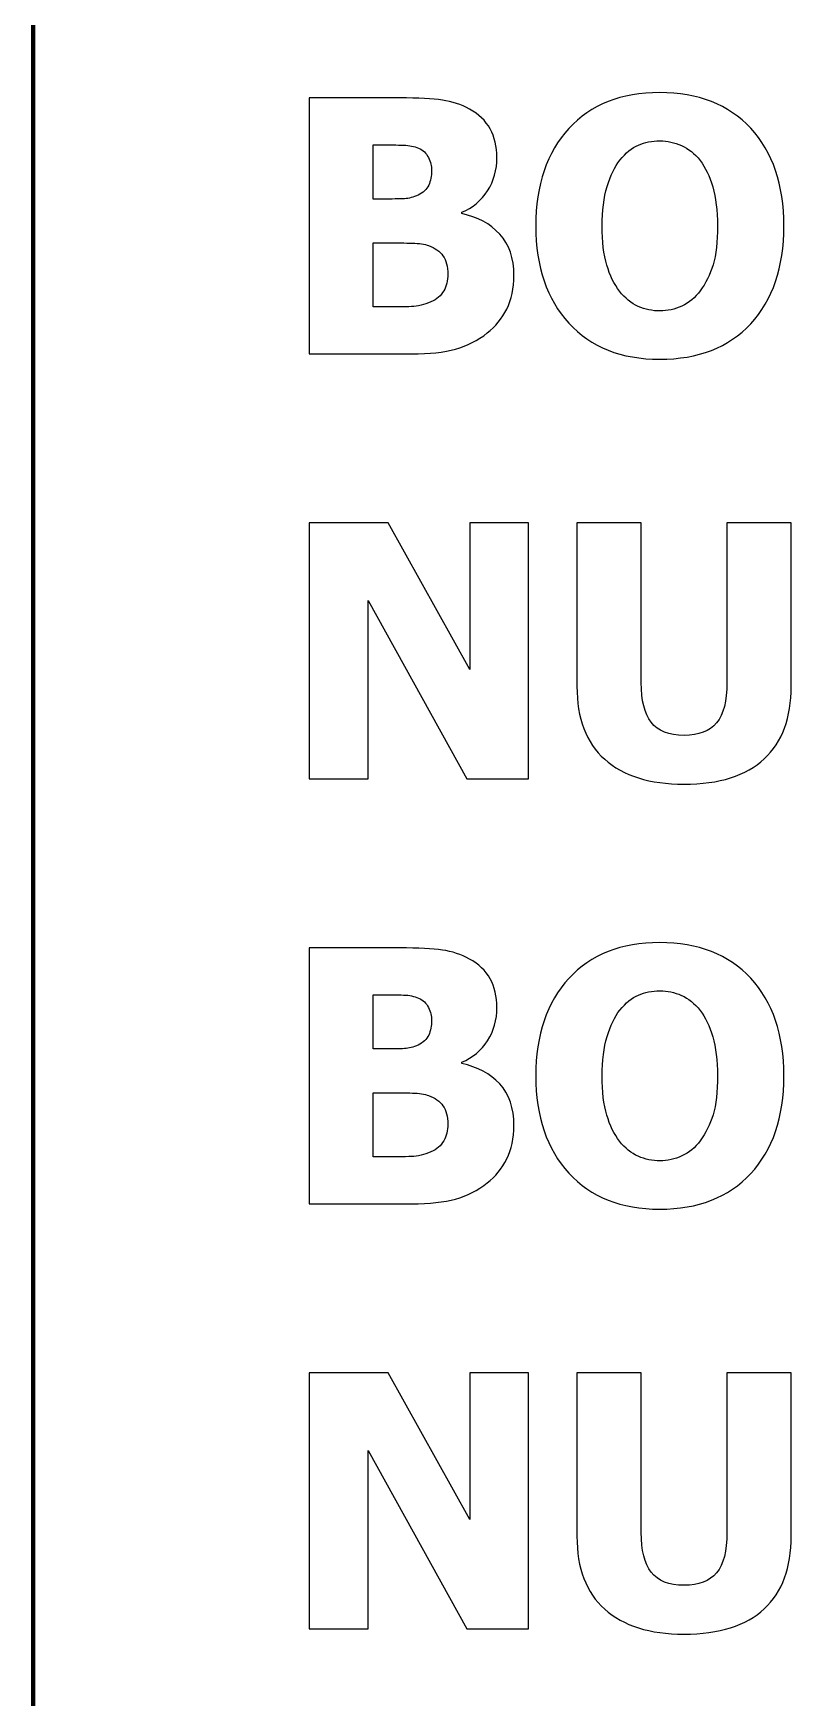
# Model space of a CAD drawing. Header units: centimetres. Extents: x -14.3 to 14.3, y -10 to 9.9.
# Drawn here: x -14.3 to -13.683, y -7.571 to -6.237 of the extents above; entities that cross this region are included whole.
import ezdxf

# ---------------------------------------------------------------- set-up
doc = ezdxf.new("R2010")
doc.units = ezdxf.units.CM
doc.header["$MEASUREMENT"] = 0
doc.layers.add('Layer 1', color=7, linetype='Continuous')

msp = doc.modelspace()

# ---------------------------------------------------------------- linework, layer by layer
at = {"layer": 'Layer 1', "color": 250, "lineweight": 70}
for points in [[(-14.3, -9), (-14.3, -9), (-14.3, 8.9), (-14.3, 8.9), (-14.3, 8.9), (-14.3, 9.45219), (-13.85219, 9.9), (-13.3, 9.9), (-13.3, 9.9), (-13.3, 9.9), (13.3, 9.9), (13.3, 9.9), (13.3, 9.9), (13.85219, 9.9), (14.3, 9.45219), (14.3, 8.9), (14.3, 8.9), (14.3, 8.9), (14.3, -9), (14.3, -9), (14.3, -9), (14.3, -9.55219), (13.85219, -10), (13.3, -10), (13.3, -10), (13.3, -10), (-13.3, -10), (-13.3, -10), (-13.3, -10), (-13.85219, -10), (-14.3, -9.55219), (-14.3, -9)], [(-4.3, -10), (-4.3, -10), (-4.3, -6), (-4.3, -6), (-4.3, -6), (-4.3, -5.44781), (-4.74781, -5), (-5.3, -5), (-5.3, -5), (-5.3, -5), (-14.3, -5), (-14.3, -5), (-14.3, -5), (-14.3, -5), (-14.3, -6), (-14.3, -6), (-14.3, -6), (-14.3, -6), (-14.3, -9), (-14.3, -9), (-14.3, -9), (-14.3, -9.55219), (-13.85219, -10), (-13.3, -10), (-13.3, -10), (-13.3, -10), (-5.3, -10), (-5.3, -10), (-5.3, -10), (-5.3, -10), (-4.3, -10), (-4.3, -10)]]:
    msp.add_open_spline(points, degree=3, knots=[0, 0, 0, 0, 0.125, 0.125, 0.125, 0.125, 0.25, 0.25, 0.25, 0.25, 0.375, 0.375, 0.375, 0.375, 0.5, 0.5, 0.5, 0.5, 0.625, 0.625, 0.625, 0.625, 0.75, 0.75, 0.75, 0.75, 0.875, 0.875, 0.875, 0.875, 1, 1, 1, 1], dxfattribs=at)
at = {"layer": 'Layer 1', "color": 250}
for points, knots in [([(-13.91468, -6.43129), (-13.91468, -6.4415), (-13.9166, -6.45048), (-13.92046, -6.45819), (-13.92046, -6.45819), (-13.92432, -6.46591), (-13.92949, -6.47226), (-13.93603, -6.47734), (-13.93603, -6.47734), (-13.94374, -6.48341), (-13.95221, -6.48769), (-13.96148, -6.49027), (-13.96148, -6.49027), (-13.9707, -6.49286), (-13.98241, -6.49413), (-13.99666, -6.49413), (-13.99666, -6.49413), (-13.99666, -6.49413), (-14.07879, -6.49413), (-14.07879, -6.49413), (-14.07879, -6.49413), (-14.07879, -6.49413), (-14.07879, -6.28896), (-14.07879, -6.28896), (-14.07879, -6.28896), (-14.07879, -6.28896), (-14.0063, -6.28896), (-14.0063, -6.28896), (-14.0063, -6.28896), (-13.99125, -6.28896), (-13.97982, -6.28952), (-13.97206, -6.2907), (-13.97206, -6.2907), (-13.9643, -6.29183), (-13.95701, -6.29422), (-13.95024, -6.29789), (-13.95024, -6.29789), (-13.9429, -6.30184), (-13.93739, -6.30716), (-13.93377, -6.31374), (-13.93377, -6.31374), (-13.93015, -6.32038), (-13.92832, -6.328), (-13.92832, -6.33665), (-13.92832, -6.33665), (-13.92832, -6.34667), (-13.93081, -6.35556), (-13.93584, -6.36337), (-13.93584, -6.36337), (-13.94083, -6.37118), (-13.94774, -6.37691), (-13.95654, -6.38063), (-13.95654, -6.38063), (-13.95654, -6.38063), (-13.95654, -6.38171), (-13.95654, -6.38171), (-13.95654, -6.38171), (-13.94389, -6.38439), (-13.93373, -6.3898), (-13.92611, -6.39803), (-13.92611, -6.39803), (-13.91849, -6.40627), (-13.91468, -6.41737), (-13.91468, -6.43129)], [0, 0, 0, 0, 0.0625, 0.0625, 0.0625, 0.0625, 0.125, 0.125, 0.125, 0.125, 0.1875, 0.1875, 0.1875, 0.1875, 0.25, 0.25, 0.25, 0.25, 0.3125, 0.3125, 0.3125, 0.3125, 0.375, 0.375, 0.375, 0.375, 0.4375, 0.4375, 0.4375, 0.4375, 0.5, 0.5, 0.5, 0.5, 0.5625, 0.5625, 0.5625, 0.5625, 0.625, 0.625, 0.625, 0.625, 0.6875, 0.6875, 0.6875, 0.6875, 0.75, 0.75, 0.75, 0.75, 0.8125, 0.8125, 0.8125, 0.8125, 0.875, 0.875, 0.875, 0.875, 0.9375, 0.9375, 0.9375, 0.9375, 1, 1, 1, 1]), ([(-13.69831, -6.39159), (-13.69831, -6.4248), (-13.70715, -6.45086), (-13.72489, -6.46991), (-13.72489, -6.46991), (-13.74262, -6.48891), (-13.76694, -6.49841), (-13.79779, -6.49841), (-13.79779, -6.49841), (-13.82879, -6.49841), (-13.85306, -6.48877), (-13.8707, -6.46953), (-13.8707, -6.46953), (-13.88834, -6.45029), (-13.89718, -6.42433), (-13.89718, -6.39159), (-13.89718, -6.39159), (-13.89718, -6.35862), (-13.88834, -6.33256), (-13.8707, -6.31342), (-13.8707, -6.31342), (-13.85306, -6.29427), (-13.82879, -6.28468), (-13.79779, -6.28468), (-13.79779, -6.28468), (-13.76694, -6.28468), (-13.74262, -6.29422), (-13.72489, -6.31327), (-13.72489, -6.31327), (-13.70715, -6.33232), (-13.69831, -6.35843), (-13.69831, -6.39159)], [0, 0, 0, 0, 0.125, 0.125, 0.125, 0.125, 0.25, 0.25, 0.25, 0.25, 0.375, 0.375, 0.375, 0.375, 0.5, 0.5, 0.5, 0.5, 0.625, 0.625, 0.625, 0.625, 0.75, 0.75, 0.75, 0.75, 0.875, 0.875, 0.875, 0.875, 1, 1, 1, 1]), ([(-13.75151, -6.3915), (-13.75151, -6.37927), (-13.75278, -6.36882), (-13.75532, -6.36026), (-13.75532, -6.36026), (-13.75781, -6.35166), (-13.7612, -6.3446), (-13.76543, -6.3391), (-13.76543, -6.3391), (-13.76985, -6.3335), (-13.77484, -6.32945), (-13.78039, -6.32706), (-13.78039, -6.32706), (-13.78594, -6.32461), (-13.79172, -6.32339), (-13.7977, -6.32339), (-13.7977, -6.32339), (-13.804, -6.32339), (-13.80974, -6.32452), (-13.81491, -6.32677), (-13.81491, -6.32677), (-13.82004, -6.32903), (-13.82503, -6.33303), (-13.82978, -6.33881), (-13.82978, -6.33881), (-13.83401, -6.34413), (-13.83744, -6.35123), (-13.84003, -6.36003), (-13.84003, -6.36003), (-13.84267, -6.36887), (-13.84398, -6.37941), (-13.84398, -6.39159), (-13.84398, -6.39159), (-13.84398, -6.4042), (-13.84276, -6.41464), (-13.84027, -6.42296), (-13.84027, -6.42296), (-13.83777, -6.43129), (-13.83439, -6.43825), (-13.83006, -6.44385), (-13.83006, -6.44385), (-13.82564, -6.44954), (-13.82065, -6.45363), (-13.81505, -6.45603), (-13.81505, -6.45603), (-13.80946, -6.45848), (-13.80362, -6.4597), (-13.7977, -6.4597), (-13.7977, -6.4597), (-13.79163, -6.4597), (-13.78575, -6.45838), (-13.78001, -6.45575), (-13.78001, -6.45575), (-13.77432, -6.45316), (-13.76943, -6.44907), (-13.76529, -6.44357), (-13.76529, -6.44357), (-13.76087, -6.43759), (-13.75748, -6.43063), (-13.75508, -6.42268), (-13.75508, -6.42268), (-13.75268, -6.41473), (-13.75151, -6.40434), (-13.75151, -6.3915)], [0, 0, 0, 0, 0.0625, 0.0625, 0.0625, 0.0625, 0.125, 0.125, 0.125, 0.125, 0.1875, 0.1875, 0.1875, 0.1875, 0.25, 0.25, 0.25, 0.25, 0.3125, 0.3125, 0.3125, 0.3125, 0.375, 0.375, 0.375, 0.375, 0.4375, 0.4375, 0.4375, 0.4375, 0.5, 0.5, 0.5, 0.5, 0.5625, 0.5625, 0.5625, 0.5625, 0.625, 0.625, 0.625, 0.625, 0.6875, 0.6875, 0.6875, 0.6875, 0.75, 0.75, 0.75, 0.75, 0.8125, 0.8125, 0.8125, 0.8125, 0.875, 0.875, 0.875, 0.875, 0.9375, 0.9375, 0.9375, 0.9375, 1, 1, 1, 1]), ([(-13.98067, -6.347), (-13.98067, -6.34366), (-13.98151, -6.34027), (-13.98321, -6.33679), (-13.98321, -6.33679), (-13.9849, -6.33331), (-13.98754, -6.33077), (-13.99116, -6.32922), (-13.99116, -6.32922), (-13.99454, -6.32771), (-13.99854, -6.32691), (-14.0032, -6.32677), (-14.0032, -6.32677), (-14.00786, -6.32663), (-14.01477, -6.32659), (-14.02394, -6.32659), (-14.02394, -6.32659), (-14.02394, -6.32659), (-14.02752, -6.32659), (-14.02752, -6.32659), (-14.02752, -6.32659), (-14.02752, -6.32659), (-14.02752, -6.37), (-14.02752, -6.37), (-14.02752, -6.37), (-14.02752, -6.37), (-14.02103, -6.37), (-14.02103, -6.37), (-14.02103, -6.37), (-14.01223, -6.37), (-14.00602, -6.36991), (-14.00249, -6.36972), (-14.00249, -6.36972), (-13.99897, -6.36953), (-13.9953, -6.36859), (-13.99153, -6.36685), (-13.99153, -6.36685), (-13.98744, -6.36492), (-13.98457, -6.36224), (-13.98302, -6.35885), (-13.98302, -6.35885), (-13.98147, -6.35542), (-13.98067, -6.35147), (-13.98067, -6.347)], [0, 0, 0, 0, 0.0909091, 0.0909091, 0.0909091, 0.0909091, 0.1818182, 0.1818182, 0.1818182, 0.1818182, 0.2727273, 0.2727273, 0.2727273, 0.2727273, 0.3636364, 0.3636364, 0.3636364, 0.3636364, 0.4545455, 0.4545455, 0.4545455, 0.4545455, 0.5454545, 0.5454545, 0.5454545, 0.5454545, 0.6363636, 0.6363636, 0.6363636, 0.6363636, 0.7272727, 0.7272727, 0.7272727, 0.7272727, 0.8181818, 0.8181818, 0.8181818, 0.8181818, 0.9090909, 0.9090909, 0.9090909, 0.9090909, 1, 1, 1, 1]), ([(-13.96773, -6.43035), (-13.96773, -6.424), (-13.969, -6.41906), (-13.97159, -6.41548), (-13.97159, -6.41548), (-13.97418, -6.41186), (-13.97803, -6.40918), (-13.98316, -6.40735), (-13.98316, -6.40735), (-13.98627, -6.40612), (-13.99059, -6.40547), (-13.99605, -6.40532), (-13.99605, -6.40532), (-14.00151, -6.40518), (-14.00884, -6.40514), (-14.01802, -6.40514), (-14.01802, -6.40514), (-14.01802, -6.40514), (-14.02752, -6.40514), (-14.02752, -6.40514), (-14.02752, -6.40514), (-14.02752, -6.40514), (-14.02752, -6.4565), (-14.02752, -6.4565), (-14.02752, -6.4565), (-14.02752, -6.4565), (-14.02474, -6.4565), (-14.02474, -6.4565), (-14.02474, -6.4565), (-14.01134, -6.4565), (-14.00207, -6.45641), (-13.99694, -6.45622), (-13.99694, -6.45622), (-13.99182, -6.45603), (-13.98655, -6.45481), (-13.98123, -6.4525), (-13.98123, -6.4525), (-13.97653, -6.45048), (-13.97314, -6.44752), (-13.97098, -6.44361), (-13.97098, -6.44361), (-13.96881, -6.43971), (-13.96773, -6.43529), (-13.96773, -6.43035)], [0, 0, 0, 0, 0.0909091, 0.0909091, 0.0909091, 0.0909091, 0.1818182, 0.1818182, 0.1818182, 0.1818182, 0.2727273, 0.2727273, 0.2727273, 0.2727273, 0.3636364, 0.3636364, 0.3636364, 0.3636364, 0.4545455, 0.4545455, 0.4545455, 0.4545455, 0.5454545, 0.5454545, 0.5454545, 0.5454545, 0.6363636, 0.6363636, 0.6363636, 0.6363636, 0.7272727, 0.7272727, 0.7272727, 0.7272727, 0.8181818, 0.8181818, 0.8181818, 0.8181818, 0.9090909, 0.9090909, 0.9090909, 0.9090909, 1, 1, 1, 1]), ([(-13.90296, -6.83477), (-13.90296, -6.83477), (-13.95259, -6.83477), (-13.95259, -6.83477), (-13.95259, -6.83477), (-13.95259, -6.83477), (-14.03166, -6.69173), (-14.03166, -6.69173), (-14.03166, -6.69173), (-14.03166, -6.69173), (-14.03166, -6.83477), (-14.03166, -6.83477), (-14.03166, -6.83477), (-14.03166, -6.83477), (-14.07879, -6.83477), (-14.07879, -6.83477), (-14.07879, -6.83477), (-14.07879, -6.83477), (-14.07879, -6.6296), (-14.07879, -6.6296), (-14.07879, -6.6296), (-14.07879, -6.6296), (-14.01552, -6.6296), (-14.01552, -6.6296), (-14.01552, -6.6296), (-14.01552, -6.6296), (-13.95009, -6.74714), (-13.95009, -6.74714), (-13.95009, -6.74714), (-13.95009, -6.74714), (-13.95009, -6.6296), (-13.95009, -6.6296), (-13.95009, -6.6296), (-13.95009, -6.6296), (-13.90296, -6.6296), (-13.90296, -6.6296), (-13.90296, -6.6296), (-13.90296, -6.6296), (-13.90296, -6.83477), (-13.90296, -6.83477)], [0, 0, 0, 0, 0.1, 0.1, 0.1, 0.1, 0.2, 0.2, 0.2, 0.2, 0.3, 0.3, 0.3, 0.3, 0.4, 0.4, 0.4, 0.4, 0.5, 0.5, 0.5, 0.5, 0.6, 0.6, 0.6, 0.6, 0.7, 0.7, 0.7, 0.7, 0.8, 0.8, 0.8, 0.8, 0.9, 0.9, 0.9, 0.9, 1, 1, 1, 1]), ([(-13.77836, -6.83905), (-13.80593, -6.83905), (-13.82709, -6.83237), (-13.84196, -6.81906), (-13.84196, -6.81906), (-13.85677, -6.80575), (-13.86421, -6.78628), (-13.86421, -6.76064), (-13.86421, -6.76064), (-13.86421, -6.76064), (-13.86421, -6.6296), (-13.86421, -6.6296), (-13.86421, -6.6296), (-13.86421, -6.6296), (-13.81265, -6.6296), (-13.81265, -6.6296), (-13.81265, -6.6296), (-13.81265, -6.6296), (-13.81265, -6.75763), (-13.81265, -6.75763), (-13.81265, -6.75763), (-13.81265, -6.77183), (-13.80997, -6.78247), (-13.80461, -6.78943), (-13.80461, -6.78943), (-13.79925, -6.79644), (-13.7905, -6.79992), (-13.77836, -6.79992), (-13.77836, -6.79992), (-13.76651, -6.79992), (-13.75781, -6.79658), (-13.75226, -6.78985), (-13.75226, -6.78985), (-13.74671, -6.78317), (-13.74393, -6.7724), (-13.74393, -6.75763), (-13.74393, -6.75763), (-13.74393, -6.75763), (-13.74393, -6.6296), (-13.74393, -6.6296), (-13.74393, -6.6296), (-13.74393, -6.6296), (-13.69238, -6.6296), (-13.69238, -6.6296), (-13.69238, -6.6296), (-13.69238, -6.6296), (-13.69238, -6.7605), (-13.69238, -6.7605), (-13.69238, -6.7605), (-13.69238, -6.78576), (-13.69962, -6.80518), (-13.71406, -6.81873), (-13.71406, -6.81873), (-13.72855, -6.83228), (-13.74995, -6.83905), (-13.77836, -6.83905)], [0, 0, 0, 0, 0.0714286, 0.0714286, 0.0714286, 0.0714286, 0.1428571, 0.1428571, 0.1428571, 0.1428571, 0.2142857, 0.2142857, 0.2142857, 0.2142857, 0.2857143, 0.2857143, 0.2857143, 0.2857143, 0.3571429, 0.3571429, 0.3571429, 0.3571429, 0.4285714, 0.4285714, 0.4285714, 0.4285714, 0.5, 0.5, 0.5, 0.5, 0.5714286, 0.5714286, 0.5714286, 0.5714286, 0.6428571, 0.6428571, 0.6428571, 0.6428571, 0.7142857, 0.7142857, 0.7142857, 0.7142857, 0.7857143, 0.7857143, 0.7857143, 0.7857143, 0.8571429, 0.8571429, 0.8571429, 0.8571429, 0.9285714, 0.9285714, 0.9285714, 0.9285714, 1, 1, 1, 1]), ([(-13.91468, -7.11257), (-13.91468, -7.12278), (-13.9166, -7.13176), (-13.92046, -7.13947), (-13.92046, -7.13947), (-13.92432, -7.14719), (-13.92949, -7.15354), (-13.93603, -7.15862), (-13.93603, -7.15862), (-13.94374, -7.16469), (-13.95221, -7.16897), (-13.96148, -7.17155), (-13.96148, -7.17155), (-13.9707, -7.17414), (-13.98241, -7.17541), (-13.99666, -7.17541), (-13.99666, -7.17541), (-13.99666, -7.17541), (-14.07879, -7.17541), (-14.07879, -7.17541), (-14.07879, -7.17541), (-14.07879, -7.17541), (-14.07879, -6.97024), (-14.07879, -6.97024), (-14.07879, -6.97024), (-14.07879, -6.97024), (-14.0063, -6.97024), (-14.0063, -6.97024), (-14.0063, -6.97024), (-13.99125, -6.97024), (-13.97982, -6.9708), (-13.97206, -6.97198), (-13.97206, -6.97198), (-13.9643, -6.97311), (-13.95701, -6.9755), (-13.95024, -6.97917), (-13.95024, -6.97917), (-13.9429, -6.98312), (-13.93739, -6.98844), (-13.93377, -6.99502), (-13.93377, -6.99502), (-13.93015, -7.00166), (-13.92832, -7.00928), (-13.92832, -7.01793), (-13.92832, -7.01793), (-13.92832, -7.02795), (-13.93081, -7.03684), (-13.93584, -7.04465), (-13.93584, -7.04465), (-13.94083, -7.05246), (-13.94774, -7.05819), (-13.95654, -7.06191), (-13.95654, -7.06191), (-13.95654, -7.06191), (-13.95654, -7.06299), (-13.95654, -7.06299), (-13.95654, -7.06299), (-13.94389, -7.06567), (-13.93373, -7.07108), (-13.92611, -7.07931), (-13.92611, -7.07931), (-13.91849, -7.08755), (-13.91468, -7.09865), (-13.91468, -7.11257)], [0, 0, 0, 0, 0.0625, 0.0625, 0.0625, 0.0625, 0.125, 0.125, 0.125, 0.125, 0.1875, 0.1875, 0.1875, 0.1875, 0.25, 0.25, 0.25, 0.25, 0.3125, 0.3125, 0.3125, 0.3125, 0.375, 0.375, 0.375, 0.375, 0.4375, 0.4375, 0.4375, 0.4375, 0.5, 0.5, 0.5, 0.5, 0.5625, 0.5625, 0.5625, 0.5625, 0.625, 0.625, 0.625, 0.625, 0.6875, 0.6875, 0.6875, 0.6875, 0.75, 0.75, 0.75, 0.75, 0.8125, 0.8125, 0.8125, 0.8125, 0.875, 0.875, 0.875, 0.875, 0.9375, 0.9375, 0.9375, 0.9375, 1, 1, 1, 1]), ([(-13.69831, -7.07287), (-13.69831, -7.10608), (-13.70715, -7.13214), (-13.72489, -7.15119), (-13.72489, -7.15119), (-13.74262, -7.17019), (-13.76694, -7.17969), (-13.79779, -7.17969), (-13.79779, -7.17969), (-13.82879, -7.17969), (-13.85306, -7.17005), (-13.8707, -7.15081), (-13.8707, -7.15081), (-13.88834, -7.13157), (-13.89718, -7.10561), (-13.89718, -7.07287), (-13.89718, -7.07287), (-13.89718, -7.0399), (-13.88834, -7.01384), (-13.8707, -6.9947), (-13.8707, -6.9947), (-13.85306, -6.97555), (-13.82879, -6.96596), (-13.79779, -6.96596), (-13.79779, -6.96596), (-13.76694, -6.96596), (-13.74262, -6.9755), (-13.72489, -6.99455), (-13.72489, -6.99455), (-13.70715, -7.0136), (-13.69831, -7.03971), (-13.69831, -7.07287)], [0, 0, 0, 0, 0.125, 0.125, 0.125, 0.125, 0.25, 0.25, 0.25, 0.25, 0.375, 0.375, 0.375, 0.375, 0.5, 0.5, 0.5, 0.5, 0.625, 0.625, 0.625, 0.625, 0.75, 0.75, 0.75, 0.75, 0.875, 0.875, 0.875, 0.875, 1, 1, 1, 1]), ([(-13.98067, -7.02828), (-13.98067, -7.02494), (-13.98151, -7.02155), (-13.98321, -7.01807), (-13.98321, -7.01807), (-13.9849, -7.01459), (-13.98754, -7.01205), (-13.99116, -7.0105), (-13.99116, -7.0105), (-13.99454, -7.00899), (-13.99854, -7.00819), (-14.0032, -7.00805), (-14.0032, -7.00805), (-14.00786, -7.00791), (-14.01477, -7.00787), (-14.02394, -7.00787), (-14.02394, -7.00787), (-14.02394, -7.00787), (-14.02752, -7.00787), (-14.02752, -7.00787), (-14.02752, -7.00787), (-14.02752, -7.00787), (-14.02752, -7.05128), (-14.02752, -7.05128), (-14.02752, -7.05128), (-14.02752, -7.05128), (-14.02103, -7.05128), (-14.02103, -7.05128), (-14.02103, -7.05128), (-14.01223, -7.05128), (-14.00602, -7.05119), (-14.00249, -7.051), (-14.00249, -7.051), (-13.99897, -7.05081), (-13.9953, -7.04987), (-13.99153, -7.04813), (-13.99153, -7.04813), (-13.98744, -7.0462), (-13.98457, -7.04352), (-13.98302, -7.04013), (-13.98302, -7.04013), (-13.98147, -7.0367), (-13.98067, -7.03275), (-13.98067, -7.02828)], [0, 0, 0, 0, 0.0909091, 0.0909091, 0.0909091, 0.0909091, 0.1818182, 0.1818182, 0.1818182, 0.1818182, 0.2727273, 0.2727273, 0.2727273, 0.2727273, 0.3636364, 0.3636364, 0.3636364, 0.3636364, 0.4545455, 0.4545455, 0.4545455, 0.4545455, 0.5454545, 0.5454545, 0.5454545, 0.5454545, 0.6363636, 0.6363636, 0.6363636, 0.6363636, 0.7272727, 0.7272727, 0.7272727, 0.7272727, 0.8181818, 0.8181818, 0.8181818, 0.8181818, 0.9090909, 0.9090909, 0.9090909, 0.9090909, 1, 1, 1, 1]), ([(-13.75151, -7.07278), (-13.75151, -7.06055), (-13.75278, -7.0501), (-13.75532, -7.04154), (-13.75532, -7.04154), (-13.75781, -7.03294), (-13.7612, -7.02588), (-13.76543, -7.02038), (-13.76543, -7.02038), (-13.76985, -7.01478), (-13.77484, -7.01073), (-13.78039, -7.00834), (-13.78039, -7.00834), (-13.78594, -7.00589), (-13.79172, -7.00467), (-13.7977, -7.00467), (-13.7977, -7.00467), (-13.804, -7.00467), (-13.80974, -7.0058), (-13.81491, -7.00805), (-13.81491, -7.00805), (-13.82004, -7.01031), (-13.82503, -7.01431), (-13.82978, -7.02009), (-13.82978, -7.02009), (-13.83401, -7.02541), (-13.83744, -7.03251), (-13.84003, -7.04131), (-13.84003, -7.04131), (-13.84267, -7.05015), (-13.84398, -7.06069), (-13.84398, -7.07287), (-13.84398, -7.07287), (-13.84398, -7.08548), (-13.84276, -7.09592), (-13.84027, -7.10424), (-13.84027, -7.10424), (-13.83777, -7.11257), (-13.83439, -7.11953), (-13.83006, -7.12513), (-13.83006, -7.12513), (-13.82564, -7.13082), (-13.82065, -7.13491), (-13.81505, -7.13731), (-13.81505, -7.13731), (-13.80946, -7.13976), (-13.80362, -7.14098), (-13.7977, -7.14098), (-13.7977, -7.14098), (-13.79163, -7.14098), (-13.78575, -7.13966), (-13.78001, -7.13703), (-13.78001, -7.13703), (-13.77432, -7.13444), (-13.76943, -7.13035), (-13.76529, -7.12485), (-13.76529, -7.12485), (-13.76087, -7.11887), (-13.75748, -7.11191), (-13.75508, -7.10396), (-13.75508, -7.10396), (-13.75268, -7.09601), (-13.75151, -7.08562), (-13.75151, -7.07278)], [0, 0, 0, 0, 0.0625, 0.0625, 0.0625, 0.0625, 0.125, 0.125, 0.125, 0.125, 0.1875, 0.1875, 0.1875, 0.1875, 0.25, 0.25, 0.25, 0.25, 0.3125, 0.3125, 0.3125, 0.3125, 0.375, 0.375, 0.375, 0.375, 0.4375, 0.4375, 0.4375, 0.4375, 0.5, 0.5, 0.5, 0.5, 0.5625, 0.5625, 0.5625, 0.5625, 0.625, 0.625, 0.625, 0.625, 0.6875, 0.6875, 0.6875, 0.6875, 0.75, 0.75, 0.75, 0.75, 0.8125, 0.8125, 0.8125, 0.8125, 0.875, 0.875, 0.875, 0.875, 0.9375, 0.9375, 0.9375, 0.9375, 1, 1, 1, 1]), ([(-13.96773, -7.11163), (-13.96773, -7.10528), (-13.969, -7.10034), (-13.97159, -7.09676), (-13.97159, -7.09676), (-13.97418, -7.09314), (-13.97803, -7.09046), (-13.98316, -7.08863), (-13.98316, -7.08863), (-13.98627, -7.0874), (-13.99059, -7.08675), (-13.99605, -7.0866), (-13.99605, -7.0866), (-14.00151, -7.08646), (-14.00884, -7.08642), (-14.01802, -7.08642), (-14.01802, -7.08642), (-14.01802, -7.08642), (-14.02752, -7.08642), (-14.02752, -7.08642), (-14.02752, -7.08642), (-14.02752, -7.08642), (-14.02752, -7.13778), (-14.02752, -7.13778), (-14.02752, -7.13778), (-14.02752, -7.13778), (-14.02474, -7.13778), (-14.02474, -7.13778), (-14.02474, -7.13778), (-14.01134, -7.13778), (-14.00207, -7.13769), (-13.99694, -7.1375), (-13.99694, -7.1375), (-13.99182, -7.13731), (-13.98655, -7.13609), (-13.98123, -7.13378), (-13.98123, -7.13378), (-13.97653, -7.13176), (-13.97314, -7.1288), (-13.97098, -7.12489), (-13.97098, -7.12489), (-13.96881, -7.12099), (-13.96773, -7.11657), (-13.96773, -7.11163)], [0, 0, 0, 0, 0.0909091, 0.0909091, 0.0909091, 0.0909091, 0.1818182, 0.1818182, 0.1818182, 0.1818182, 0.2727273, 0.2727273, 0.2727273, 0.2727273, 0.3636364, 0.3636364, 0.3636364, 0.3636364, 0.4545455, 0.4545455, 0.4545455, 0.4545455, 0.5454545, 0.5454545, 0.5454545, 0.5454545, 0.6363636, 0.6363636, 0.6363636, 0.6363636, 0.7272727, 0.7272727, 0.7272727, 0.7272727, 0.8181818, 0.8181818, 0.8181818, 0.8181818, 0.9090909, 0.9090909, 0.9090909, 0.9090909, 1, 1, 1, 1]), ([(-13.90296, -7.51605), (-13.90296, -7.51605), (-13.95259, -7.51605), (-13.95259, -7.51605), (-13.95259, -7.51605), (-13.95259, -7.51605), (-14.03166, -7.37301), (-14.03166, -7.37301), (-14.03166, -7.37301), (-14.03166, -7.37301), (-14.03166, -7.51605), (-14.03166, -7.51605), (-14.03166, -7.51605), (-14.03166, -7.51605), (-14.07879, -7.51605), (-14.07879, -7.51605), (-14.07879, -7.51605), (-14.07879, -7.51605), (-14.07879, -7.31088), (-14.07879, -7.31088), (-14.07879, -7.31088), (-14.07879, -7.31088), (-14.01552, -7.31088), (-14.01552, -7.31088), (-14.01552, -7.31088), (-14.01552, -7.31088), (-13.95009, -7.42842), (-13.95009, -7.42842), (-13.95009, -7.42842), (-13.95009, -7.42842), (-13.95009, -7.31088), (-13.95009, -7.31088), (-13.95009, -7.31088), (-13.95009, -7.31088), (-13.90296, -7.31088), (-13.90296, -7.31088), (-13.90296, -7.31088), (-13.90296, -7.31088), (-13.90296, -7.51605), (-13.90296, -7.51605)], [0, 0, 0, 0, 0.1, 0.1, 0.1, 0.1, 0.2, 0.2, 0.2, 0.2, 0.3, 0.3, 0.3, 0.3, 0.4, 0.4, 0.4, 0.4, 0.5, 0.5, 0.5, 0.5, 0.6, 0.6, 0.6, 0.6, 0.7, 0.7, 0.7, 0.7, 0.8, 0.8, 0.8, 0.8, 0.9, 0.9, 0.9, 0.9, 1, 1, 1, 1]), ([(-13.77836, -7.52033), (-13.80593, -7.52033), (-13.82709, -7.51365), (-13.84196, -7.50034), (-13.84196, -7.50034), (-13.85677, -7.48703), (-13.86421, -7.46756), (-13.86421, -7.44192), (-13.86421, -7.44192), (-13.86421, -7.44192), (-13.86421, -7.31088), (-13.86421, -7.31088), (-13.86421, -7.31088), (-13.86421, -7.31088), (-13.81265, -7.31088), (-13.81265, -7.31088), (-13.81265, -7.31088), (-13.81265, -7.31088), (-13.81265, -7.43891), (-13.81265, -7.43891), (-13.81265, -7.43891), (-13.81265, -7.45311), (-13.80997, -7.46375), (-13.80461, -7.47071), (-13.80461, -7.47071), (-13.79925, -7.47772), (-13.7905, -7.4812), (-13.77836, -7.4812), (-13.77836, -7.4812), (-13.76651, -7.4812), (-13.75781, -7.47786), (-13.75226, -7.47113), (-13.75226, -7.47113), (-13.74671, -7.46445), (-13.74393, -7.45368), (-13.74393, -7.43891), (-13.74393, -7.43891), (-13.74393, -7.43891), (-13.74393, -7.31088), (-13.74393, -7.31088), (-13.74393, -7.31088), (-13.74393, -7.31088), (-13.69238, -7.31088), (-13.69238, -7.31088), (-13.69238, -7.31088), (-13.69238, -7.31088), (-13.69238, -7.44178), (-13.69238, -7.44178), (-13.69238, -7.44178), (-13.69238, -7.46704), (-13.69962, -7.48646), (-13.71406, -7.50001), (-13.71406, -7.50001), (-13.72855, -7.51356), (-13.74995, -7.52033), (-13.77836, -7.52033)], [0, 0, 0, 0, 0.0714286, 0.0714286, 0.0714286, 0.0714286, 0.1428571, 0.1428571, 0.1428571, 0.1428571, 0.2142857, 0.2142857, 0.2142857, 0.2142857, 0.2857143, 0.2857143, 0.2857143, 0.2857143, 0.3571429, 0.3571429, 0.3571429, 0.3571429, 0.4285714, 0.4285714, 0.4285714, 0.4285714, 0.5, 0.5, 0.5, 0.5, 0.5714286, 0.5714286, 0.5714286, 0.5714286, 0.6428571, 0.6428571, 0.6428571, 0.6428571, 0.7142857, 0.7142857, 0.7142857, 0.7142857, 0.7857143, 0.7857143, 0.7857143, 0.7857143, 0.8571429, 0.8571429, 0.8571429, 0.8571429, 0.9285714, 0.9285714, 0.9285714, 0.9285714, 1, 1, 1, 1])]:
    msp.add_open_spline(points, degree=3, knots=knots, dxfattribs=at)

doc.saveas('drawing.dxf')
